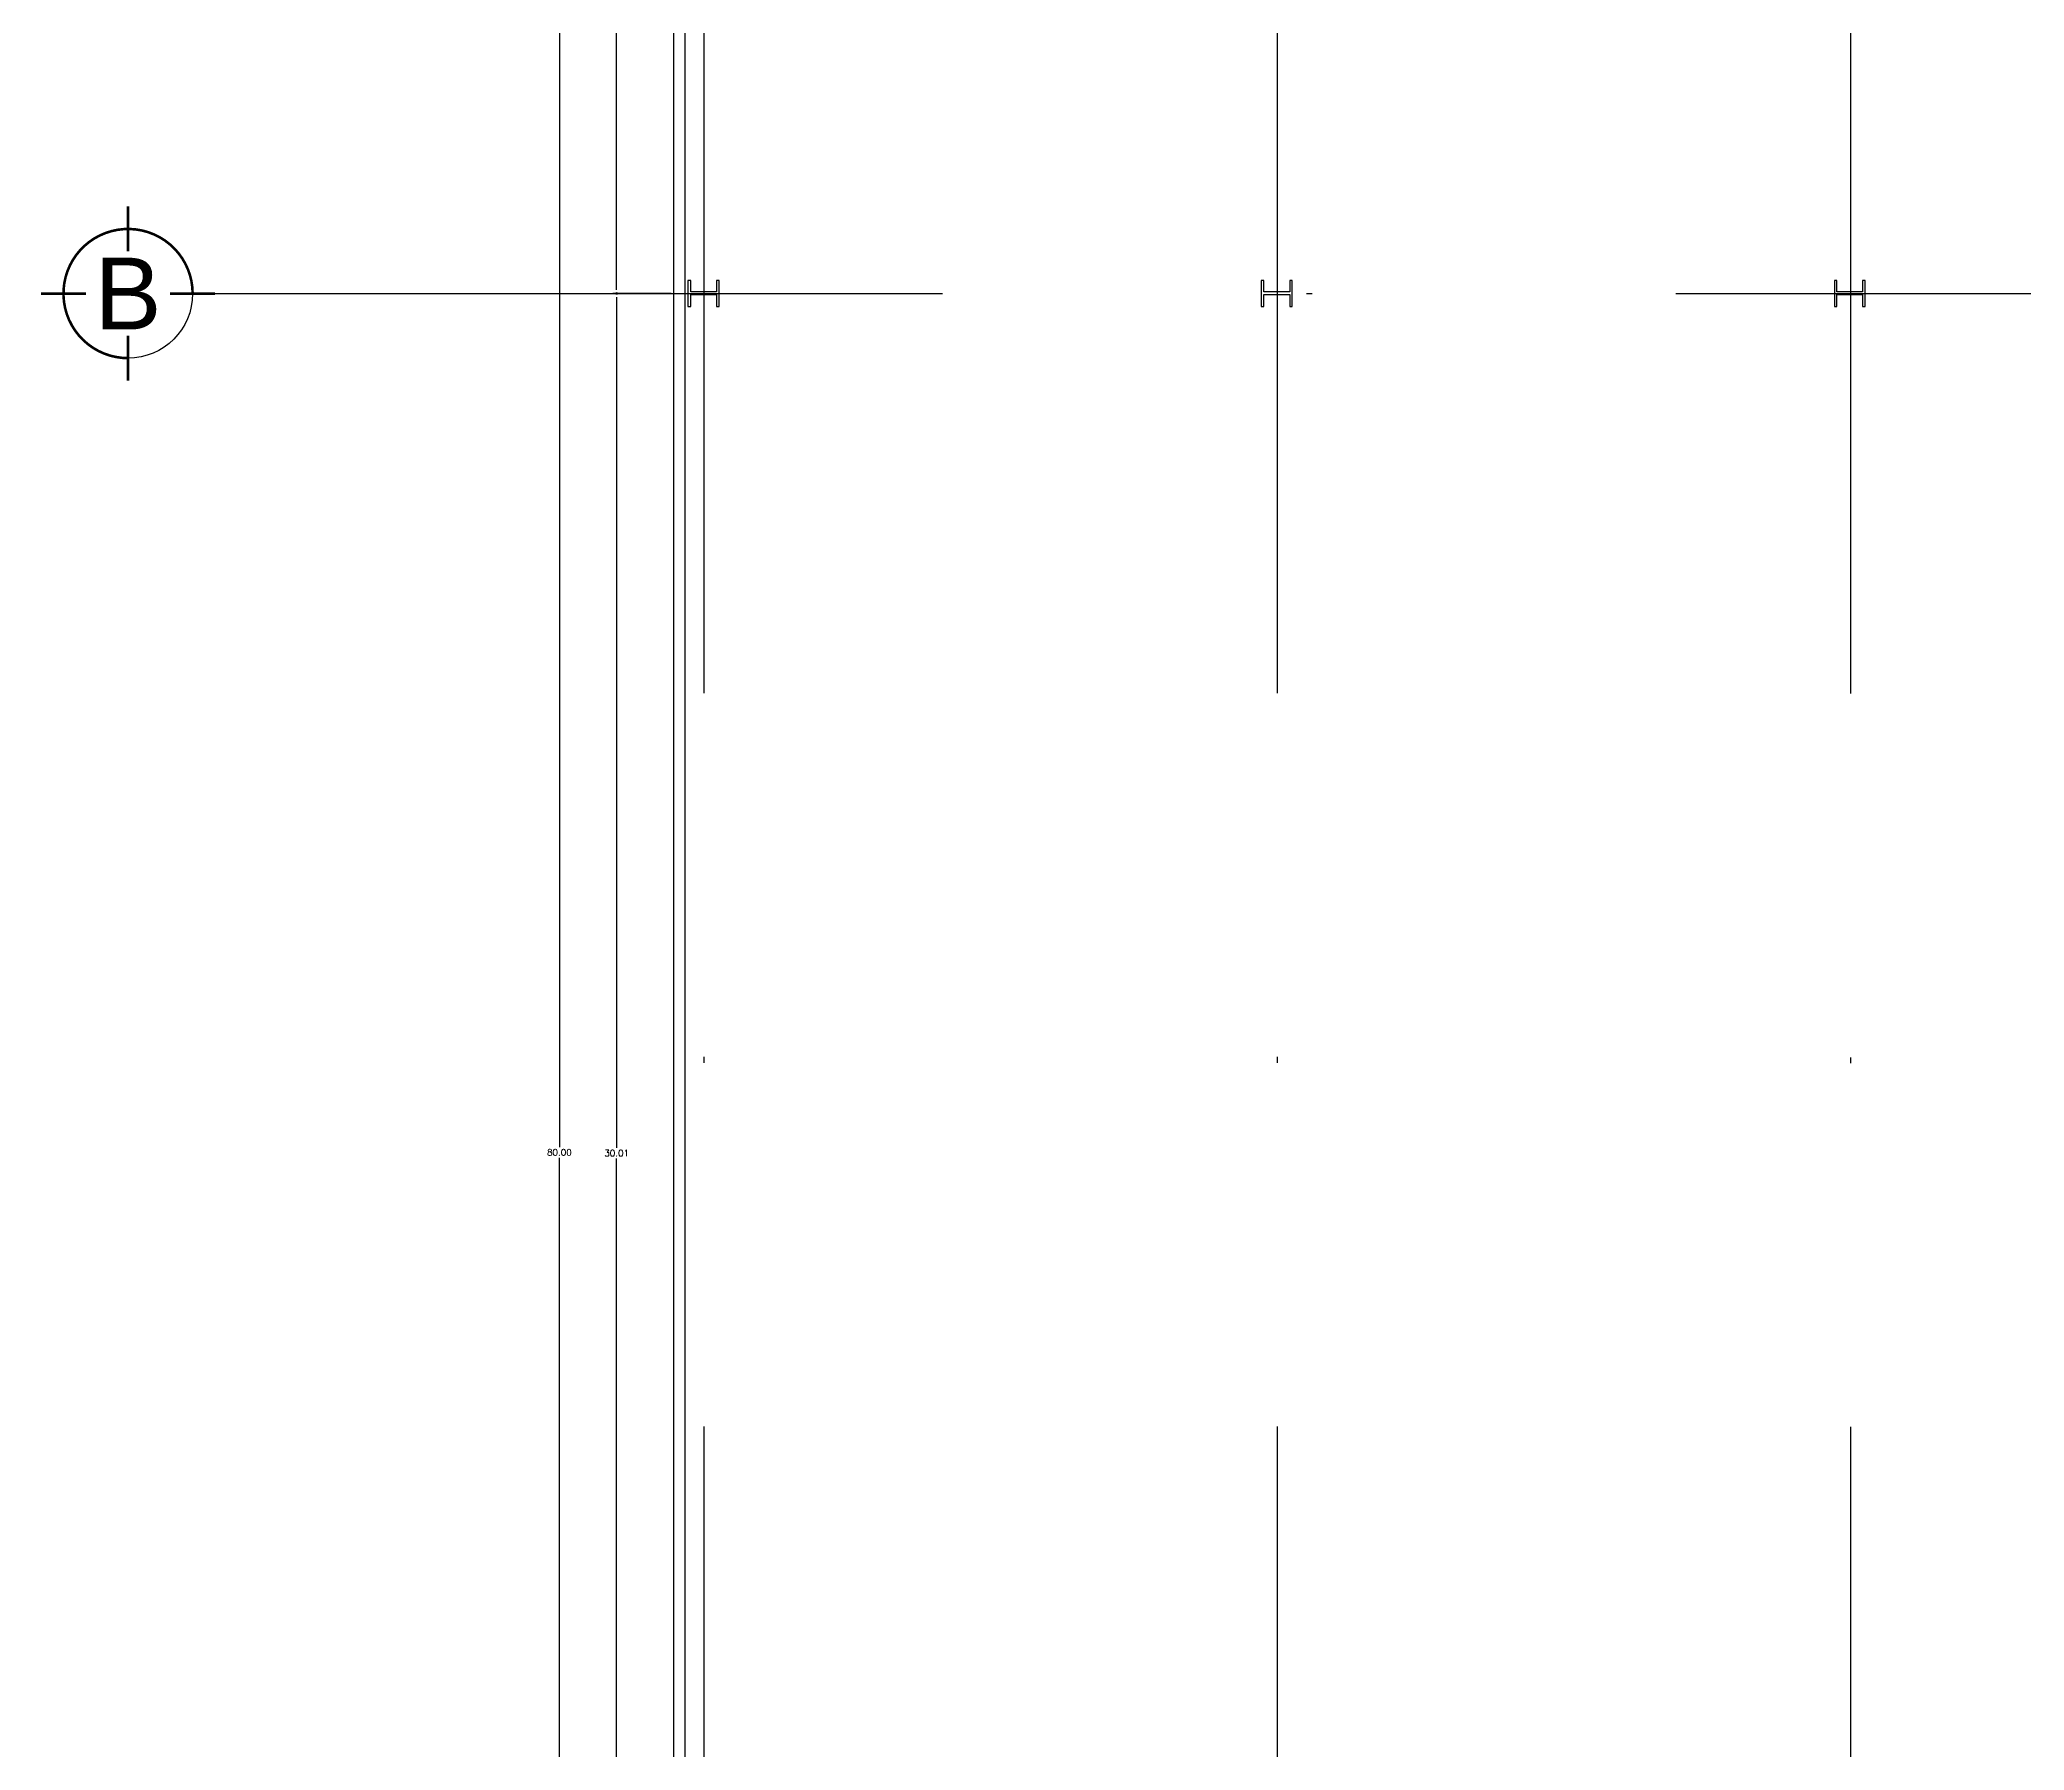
# Model space of a CAD drawing. Header units: millimetres. Extents: x 1263 to 1705, y 1248 to 1444.
# Drawn here: x 1529.68 to 1564.32, y 1382.4 to 1412.25 of the extents above; entities that cross this region are included whole.
import ezdxf
from ezdxf.enums import TextEntityAlignment as Align

# ---------------------------------------------------------------- set-up
doc = ezdxf.new("R2010")
doc.units = ezdxf.units.MM
doc.header["$PDMODE"] = 34
doc.linetypes.add('DASHDOT', pattern=[25.4, 12.7, -6.35, 0, -6.35])
for name, color, linetype in [('1- 2', 223, 'Continuous'), ('1- muro de carga', 5, 'Continuous'), ('dim-75', 2, 'Continuous'), ('ejes', 140, 'DASHDOT'), ('MARCO', 254, 'Continuous')]:
    doc.layers.add(name, color=color, linetype=linetype)
doc.styles.add('75', font='romans.shx', dxfattribs={"height": 0.112})
doc.styles.add('ALA', font='arial.ttf')
doc.styles.get("Standard").update_dxf_attribs({"font": 'arial.ttf'})
doc.styles.add('TEXTOS', font='romans.shx')
doc.dimstyles.new('DIM-75P', dxfattribs={"dimtxt": 0.3, "dimasz": 0.3, "dimexe": 0.0675, "dimexo": 0.0468, "dimgap": 0.0375, "dimtad": 0, "dimtih": 1, "dimtoh": 1, "dimzin": 0, "dimdsep": 46, "dimtxsty": 'TEXTOS', "dimcen": 0.3, "dimclrd": 1, "dimclre": 1, "dimclrt": 2, "dimadec": 0, "dimazin": 0, "dimtfac": 1, "dimtmove": 1, "dimatfit": 3, "dimldrblk": 'flecha', "dimfxl": 0.045, "dimtolj": 1, "dimtzin": 0, "dimlwd": -1, "dimlwe": -1, "dimarcsym": 0})

# ---------------------------------------------------------------- blocks, each defined once
blk = doc.blocks.new('ejeh')
at = {"layer": 'ejes', "const_width": 0.02}
for points in [[(0, 1.348), (0, 1)], [(-0.326, 0.674), (-0.674, 0.674)], [(0.326, 0.674), (0.674, 0.674)], [(0, 0), (0, 0.348)]]:
    blk.add_lwpolyline(points, dxfattribs=at)
blk.add_lwpolyline([(0, 0.174, -2.414214), (0.5, 0.674, 1)], format="xyb", dxfattribs=at)
at = {"layer": 'ejes'}
blk.add_circle((0, 0.674), 0.5, dxfattribs=at)
blk.add_attdef('X', text='', height=0.556, dxfattribs=at).set_placement((0, 0.674), align=Align.MIDDLE_CENTER)
blk = doc.blocks.new('flecha')
at = {"ltscale": 6}
for points in [[(-0.02, 0.03), (-0.11, 0.13), (-0.12, 0.05), (-0.12, 0.21)], [(-0.02, -0.03), (-0.11, -0.13), (-0.12, -0.05), (-0.12, -0.21)]]:
    blk.add_hatch(color=256, dxfattribs=at).paths.add_polyline_path(points)
for p, q in [((0.01, -0.02), (-0.14, 0.24)), ((0.01, 0.02), (-0.14, -0.24)), ((-0.13, 0.24), (-0.13, 0.03)), ((-0.13, 0.03), (-0.1, 0.12)), ((0, 0), (-0.1, 0.12)), ((0, 0), (-0.1, -0.12)), ((-0.13, -0.02), (-0.13, -0.24)), ((-0.13, -0.02), (-0.1, -0.12))]:
    blk.add_line(p, q, dxfattribs=at)
for points in [[(-0.02, 0.03), (-0.11, 0.13), (-0.12, 0.05), (-0.12, 0.21)], [(-0.02, -0.03), (-0.11, -0.13), (-0.12, -0.05), (-0.12, -0.21)]]:
    blk.add_lwpolyline(points, close=True, dxfattribs=at)
blk = doc.blocks.new('*D46')
at = {"layer": 'Defpoints', "color": 0, "transparency": 16777216}
for p in [(1089.141, 118.429), (1087.141, 38.429), (1089.141, 38.429)]:
    blk.add_point(p, dxfattribs=at)
at = {"layer": 'dim-75', "color": 1, "transparency": 16777216}
for p, q in [((1089.094, 118.429), (1087.073, 118.429)), ((1087.141, 118.365), (1087.141, 78.522)), ((1087.141, 38.492), (1087.141, 78.335)), ((1089.094, 38.429), (1087.073, 38.429))]:
    blk.add_line(p, q, dxfattribs=at)
at = {"layer": 'dim-75', "color": 1, "transparency": 16777216, "xscale": 0.06375, "yscale": 0.06375, "zscale": 0.06375}
for p, rotation in [((1087.141, 118.429), 90), ((1087.141, 38.429), 270)]:
    blk.add_blockref('flecha', p, dxfattribs=dict(at, rotation=rotation))
at = {"layer": 'dim-75', "transparency": 16777216, "insert": (1087.141, 78.429), "char_height": 0.112, "attachment_point": 5, "style": '75'}
blk.add_mtext('\\A1;80.00', dxfattribs=at)
blk = doc.blocks.new('*D48')
at = {"layer": 'Defpoints', "color": 0, "transparency": 16777216}
for p in [(1088.141, 93.421), (1089.141, 93.421), (1089.141, 63.413)]:
    blk.add_point(p, dxfattribs=at)
at = {"layer": 'dim-75', "color": 1, "transparency": 16777216}
for p, q in [((1089.094, 93.421), (1088.073, 93.421)), ((1088.141, 93.357), (1088.141, 78.51)), ((1088.141, 63.476), (1088.141, 78.323)), ((1089.094, 63.413), (1088.073, 63.413))]:
    blk.add_line(p, q, dxfattribs=at)
at = {"layer": 'dim-75', "color": 1, "transparency": 16777216, "xscale": 0.06375, "yscale": 0.06375, "zscale": 0.06375}
for p, rotation in [((1088.141, 93.421), 90), ((1088.141, 63.413), 270)]:
    blk.add_blockref('flecha', p, dxfattribs=dict(at, rotation=rotation))
at = {"layer": 'dim-75', "transparency": 16777216, "insert": (1088.141, 78.417), "char_height": 0.112, "attachment_point": 5, "style": '75'}
blk.add_mtext('\\A1;30.01', dxfattribs=at)
blk = doc.blocks.new('*D49')
at = {"layer": 'Defpoints', "color": 0, "transparency": 16777216}
for p in [(1088.141, 117.986), (1089.141, 117.986), (1089.141, 93.421)]:
    blk.add_point(p, dxfattribs=at)
at = {"layer": 'dim-75', "color": 1, "transparency": 16777216}
for p, q in [((1089.094, 117.986), (1088.073, 117.986)), ((1088.141, 117.922), (1088.141, 105.797)), ((1088.141, 93.484), (1088.141, 105.61)), ((1089.094, 93.421), (1088.073, 93.421))]:
    blk.add_line(p, q, dxfattribs=at)
at = {"layer": 'dim-75', "color": 1, "transparency": 16777216, "xscale": 0.06375, "yscale": 0.06375, "zscale": 0.06375}
for p, rotation in [((1088.141, 117.986), 90), ((1088.141, 93.421), 270)]:
    blk.add_blockref('flecha', p, dxfattribs=dict(at, rotation=rotation))
at = {"layer": 'dim-75', "transparency": 16777216, "insert": (1088.141, 105.703), "char_height": 0.112, "attachment_point": 5, "style": '75'}
blk.add_mtext('\\A1;24.57', dxfattribs=at)
blk = doc.blocks.new('planta conjunto')
at = {"layer": '1- 2', "lineweight": 25}
for points in [[(0.743, 55.02), (0.292, 55.02), (0.292, 55.217), (0.245, 55.217), (0.245, 54.767), (0.292, 54.767), (0.292, 54.972), (0.743, 54.972), (0.743, 54.767), (0.79, 54.767), (0.79, 55.217), (0.743, 55.217), (0.743, 55.02)], [(0.743, 55.02), (0.292, 55.02), (0.292, 55.217), (0.245, 55.217), (0.245, 54.767), (0.292, 54.767), (0.292, 54.972), (0.743, 54.972), (0.743, 54.767), (0.79, 54.767), (0.79, 55.217), (0.743, 55.217), (0.743, 55.02)], [(10.75, 55.02), (10.3, 55.02), (10.3, 55.217), (10.253, 55.217), (10.253, 54.767), (10.3, 54.767), (10.3, 54.972), (10.75, 54.972), (10.75, 54.767), (10.79, 54.767), (10.79, 55.217), (10.75, 55.217), (10.75, 55.02)], [(10.75, 55.02), (10.3, 55.02), (10.3, 55.217), (10.253, 55.217), (10.253, 54.767), (10.3, 54.767), (10.3, 54.972), (10.75, 54.972), (10.75, 54.767), (10.79, 54.767), (10.79, 55.217), (10.75, 55.217), (10.75, 55.02)], [(20.75, 55.02), (20.3, 55.02), (20.3, 55.217), (20.261, 55.217), (20.261, 54.767), (20.3, 54.767), (20.3, 54.972), (20.75, 54.972), (20.75, 54.767), (20.798, 54.767), (20.798, 55.217), (20.75, 55.217), (20.75, 55.02)], [(20.75, 55.02), (20.3, 55.02), (20.3, 55.217), (20.261, 55.217), (20.261, 54.767), (20.3, 54.767), (20.3, 54.972), (20.75, 54.972), (20.75, 54.767), (20.798, 54.767), (20.798, 55.217), (20.75, 55.217), (20.75, 55.02)]]:
    blk.add_lwpolyline(points, dxfattribs=at)
at = {"layer": '1- muro de carga', "lineweight": 25}
blk.add_lwpolyline([(0, 0), (0, 80), (141.082, 80), (162.567, 0)], close=True, dxfattribs=at)
blk.add_lwpolyline([(6.09, 0.197), (0.197, 0.197), (0.197, 79.803), (140.923, 79.803), (162.306, 0.197), (7.291, 0.197)], dxfattribs=at)
at = {"layer": 'ejes'}
for p, q in [((0.523, 86.216), (0.523, 0.474)), ((10.531, 86.216), (10.531, 0.474)), ((20.539, 86.208), (20.539, 0.474)), ((-8.01, 54.992), (162.449, 54.992))]:
    blk.add_line(p, q, dxfattribs=at)
at = {"layer": 'MARCO'}
ref = blk.add_blockref('ejeh', (-9.53, 53.471), dxfattribs=dict(at, xscale=2.254873559710263, yscale=2.254873559710263, zscale=2.254873559710263))
ref.add_attrib('X', 'B', dxfattribs={"layer": 'ejes', "height": 1.254, "style": 'ALA'}).set_placement((-9.53, 54.991), align=Align.MIDDLE_CENTER)
at = {"layer": 'dim-75'}
for base, p1, p2, picture, middle in [((-2, 0), (0, 80), (0, 0), '*D46', (-2, 40)), ((-1, 79.558), (0, 54.992), (0, 79.558), '*D49', (-1, 67.275)), ((-1, 54.992), (0, 24.984), (0, 54.992), '*D48', (-1, 39.988))]:
    dim = blk.add_linear_dim(base=base, p1=p1, p2=p2, angle=90, dimstyle='DIM-75P', dxfattribs=at)
    dim.commit()
    dim.dimension.update_dxf_attribs({"geometry": picture, "text_midpoint": middle, "insert": (-1089.141, -38.429)})

msp = doc.modelspace()

# ---------------------------------------------------------------- linework, layer by layer
at = {"layer": '1- muro de carga', "lineweight": 25}
msp.add_lwpolyline([(1540.74837, 1352.83175), (1540.74837, 1432.83175), (1681.83059, 1432.83175), (1703.31559, 1352.83175)], close=True, dxfattribs=at)
msp.add_lwpolyline([(1546.83842, 1353.02922), (1540.94584, 1353.02922), (1540.94584, 1432.63428), (1681.67108, 1432.63428), (1703.05435, 1353.02923), (1548.03907, 1353.02923)], dxfattribs=at)

# ---------------------------------------------------------------- block references
msp.add_blockref('planta conjunto', (1540.74837, 1352.83175))

doc.saveas('drawing.dxf')
